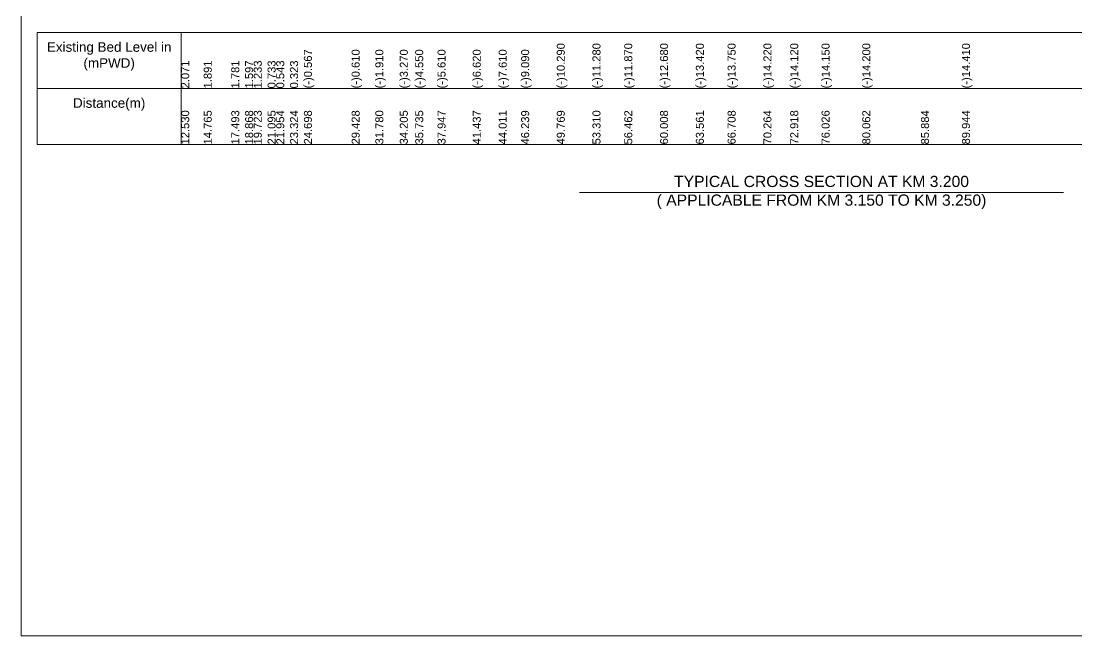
# Model space of a CAD drawing. Header units: inches. Extents: x 89000 to 380017, y -7071 to 0.
# Drawn here: x 310000 to 316595, y -7071 to -3229 of the extents above; entities that cross this region are included whole.
import ezdxf

# ---------------------------------------------------------------- set-up
doc = ezdxf.new("R2010")
doc.units = ezdxf.units.IN
doc.header["$LTSCALE"] = 7
doc.header["$MEASUREMENT"] = 0
for name, color, linetype, lineweight in [('Cross section Data Border', 7, 'Continuous', 9), ('Cross Section Labels', 7, 'Continuous', 9), ('Long Section Labels', 7, 'Continuous', 9)]:
    doc.layers.add(name, color=color, linetype=linetype, lineweight=lineweight)
doc.styles.get("Standard").update_dxf_attribs({"font": 'arial.ttf'})

msp = doc.modelspace()

# ---------------------------------------------------------------- linework, layer by layer
at = {"layer": 'Cross section Data Border'}
msp.add_lwpolyline([(310100, -3300), (316764.38775, -3300), (316764.38775, -4000), (310100, -4000)], close=True, dxfattribs=at)
for points in [[(311000, -3300), (311000, -4000)], [(310100, -3650), (316764.38775, -3650)]]:
    msp.add_lwpolyline(points, dxfattribs=at)
at = {"layer": 'Cross Section Labels'}
msp.add_lwpolyline([(310000, 0), (320000, 0), (320000, -7071), (310000, -7071)], close=True, dxfattribs=at)
msp.add_lwpolyline([(313488, -4300), (315000, -4300), (316512, -4300)], dxfattribs=at)

# ---------------------------------------------------------------- texts
at = {"layer": 'Cross section Data Border', "char_height": 60, "width": 800, "attachment_point": 5}
for s, insert in [('Existing Bed Level in (mPWD)', (310550, -3450)), ('Distance(m)', (310550, -3750))]:
    msp.add_mtext(s, dxfattribs=dict(at, insert=insert))
at = {"layer": 'Cross Section Labels', "insert": (315000, -4300), "char_height": 70, "attachment_point": 5}
msp.add_mtext('TYPICAL CROSS SECTION AT KM 3.200^J( APPLICABLE FROM KM 3.150 TO KM 3.250)', dxfattribs=at)
at = {"layer": 'Long Section Labels', "char_height": 50, "attachment_point": 1, "rotation": 90}
for s, insert in [('(-)0.567', (311766.59748, -3650)), ('(-)0.610', (312064.56857, -3650)), ('(-)1.910', (312212.78358, -3650)), ('(-)3.270', (312365.54382, -3650)), ('(-)4.550', (312461.92588, -3650)), ('(-)5.610', (312601.29417, -3650)), ('(-)6.620', (312821.12428, -3650)), ('(-)7.610', (312983.32808, -3650)), ('(-)9.090', (313123.63852, -3650)), ('(-)10.290', (313346.08878, -3650)), ('(-)11.280', (313569.1682, -3650)), ('(-)11.870', (313767.742, -3650)), ('(-)12.680', (313991.13723, -3650)), ('(-)13.420', (314214.95491, -3650)), ('(-)13.750', (314413.23644, -3650)), ('(-)14.220', (314637.23095, -3650)), ('(-)14.220', (314637.23095, -3650)), ('(-)14.120', (314804.43126, -3650)), ('(-)14.150', (315000.26987, -3650)), ('(-)14.200', (315254.54823, -3650)), ('(-)14.410', (315877.11118, -3650)), ('2.071', (311000, -3650)), ('1.891', (311140.79612, -3650)), ('1.781', (311312.66217, -3650)), ('1.597', (311399.29389, -3650)), ('1.233', (311453.16649, -3650)), ('0.733', (311539.59872, -3650)), ('0.543', (311593.74566, -3650)), ('0.323', (311680.01214, -3650)), ('12.530', (311000, -4000)), ('14.765', (311140.79612, -4000)), ('17.493', (311312.66217, -4000)), ('18.868', (311399.29389, -4000)), ('19.723', (311453.16649, -4000)), ('21.095', (311539.59872, -4000)), ('21.954', (311593.74566, -4000)), ('23.324', (311680.01214, -4000)), ('23.324', (311680.01214, -4000)), ('24.698', (311766.59748, -4000)), ('29.428', (312064.56857, -4000)), ('31.780', (312212.78358, -4000)), ('34.205', (312365.54382, -4000)), ('35.735', (312461.92588, -4000)), ('37.947', (312601.29417, -4000)), ('41.437', (312821.12428, -4000)), ('44.011', (312983.32808, -4000)), ('46.239', (313123.63852, -4000)), ('49.769', (313346.08878, -4000)), ('53.310', (313569.1682, -4000)), ('56.462', (313767.742, -4000)), ('60.008', (313991.13723, -4000)), ('63.561', (314214.95491, -4000)), ('66.708', (314413.23644, -4000)), ('70.264', (314637.23095, -4000)), ('72.918', (314804.43126, -4000)), ('76.026', (315000.26987, -4000)), ('80.062', (315254.54823, -4000)), ('85.884', (315621.28172, -4000)), ('89.944', (315877.11118, -4000))]:
    msp.add_mtext(s, dxfattribs=dict(at, insert=insert))

doc.saveas('drawing.dxf')
